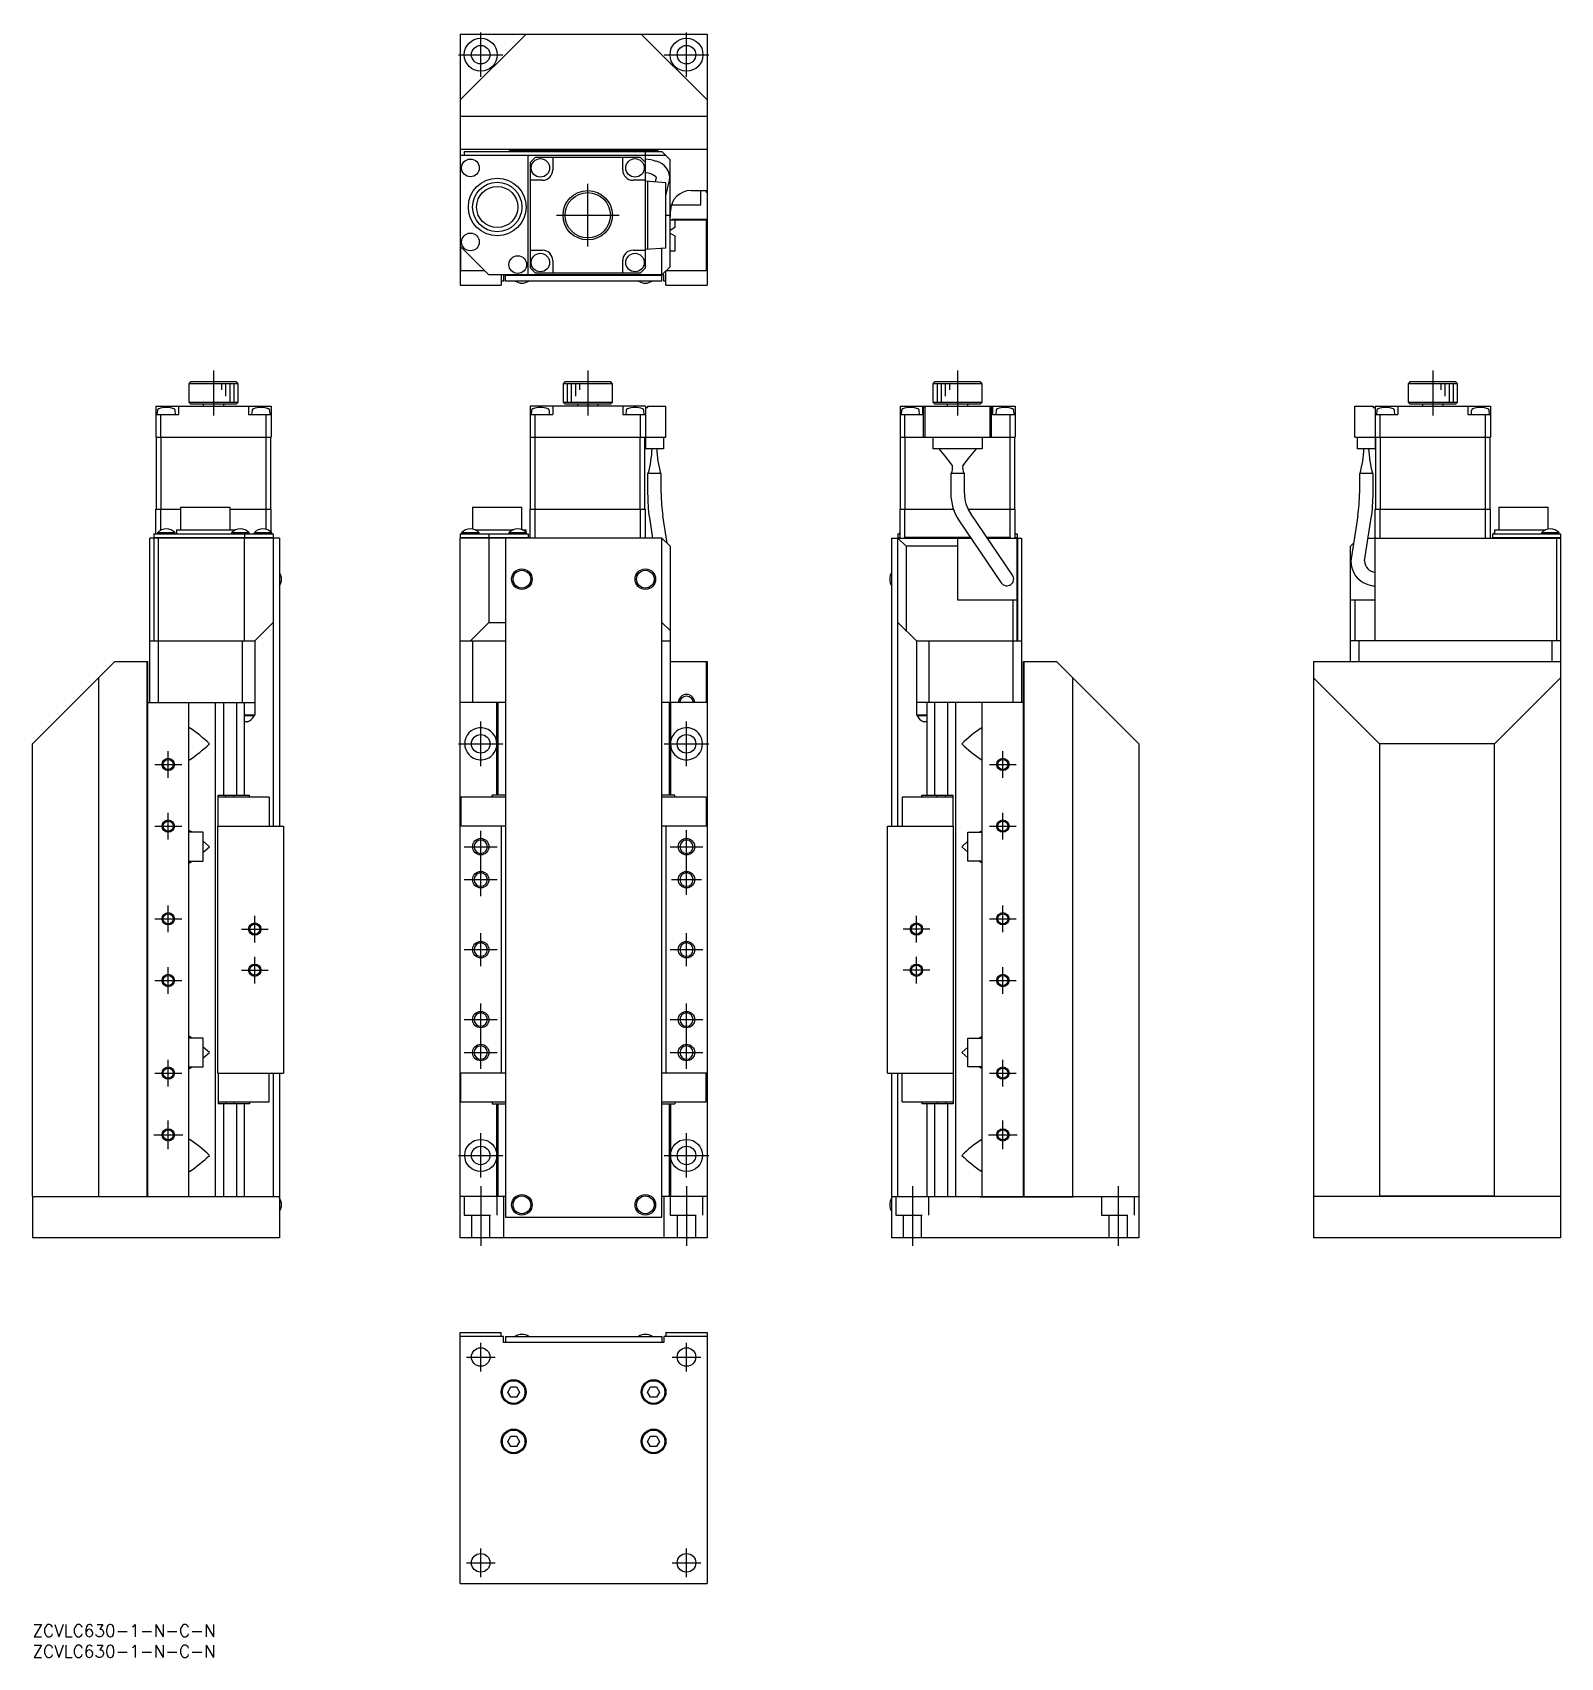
# Model space of a CAD drawing. Extents: x 0 to 371, y -8 to 387.
import ezdxf

# ---------------------------------------------------------------- set-up
doc = ezdxf.new("R2010")
doc.units = 0
doc.header["$LTSCALE"] = 0.5
doc.linetypes.add('CENTER', pattern=[50.8, 31.75, -6.35, 6.35, -6.35])
doc.linetypes.add('DASHED', pattern=[19.05, 12.7, -6.35])
for name, color, linetype in [('MSM_CENTER', 1, 'CENTER'), ('MSM_CONTINUOUS', 7, 'CONTINUOUS'), ('MSM_DASHED', 4, 'DASHED'), ('MSM_NARROW', 5, 'CONTINUOUS'), ('MSM_PART_NUMBER', 7, 'CONTINUOUS')]:
    doc.layers.add(name, color=color, linetype=linetype)
doc.styles.get("Standard").update_dxf_attribs({"font": 'txt.shx', "height": 3, "bigfont": 'bigfont.shx'})

# ---------------------------------------------------------------- blocks, each defined once
blk = doc.blocks.new('*U2')
at = {"layer": 'MSM_PART_NUMBER'}
blk.add_text('ZCVLC630-1-N-C-N', height=3, dxfattribs=at).set_placement((0, -3))
blk = doc.blocks.new('*U3')
at = {"layer": 'MSM_PART_NUMBER'}
blk.add_text('ZCVLC630-1-N-C-N', height=3, dxfattribs=at).set_placement((0, -8))

msp = doc.modelspace()

# ---------------------------------------------------------------- linework, layer by layer
at = {"layer": 'MSM_CENTER'}
for p, q in [((108.92, 376), (108.92, 386.8)), ((158.92, 376), (158.92, 386.8)), ((103.52, 381.4), (114.32, 381.4)), ((153.52, 381.4), (164.32, 381.4)), ((134.92, 334.8), (134.92, 350)), ((127.32, 342.4), (142.52, 342.4)), ((44, 304.71), (44, 293.76)), ((134.92, 304.71), (134.92, 293.76)), ((224.8, 304.71), (224.8, 293.76)), ((340.3, 304.71), (340.3, 293.76)), ((108.92, 208.58), (108.92, 219.38)), ((158.92, 208.58), (158.92, 219.38)), ((103.52, 213.98), (114.32, 213.98)), ((153.52, 213.98), (164.32, 213.98)), ((33, 205.73), (33, 212.23)), ((235.8, 205.73), (235.8, 212.23)), ((29.75, 208.98), (36.25, 208.98)), ((232.55, 208.98), (239.05, 208.98)), ((29.75, 193.98), (36.25, 193.98)), ((33, 190.73), (33, 197.23)), ((232.55, 193.98), (239.05, 193.98)), ((235.8, 190.73), (235.8, 197.23)), ((108.92, 176.98), (108.92, 192.98)), ((158.92, 177.33), (158.92, 192.98)), ((104.92, 188.98), (112.92, 188.98)), ((154.92, 188.98), (162.92, 188.98)), ((104.92, 180.98), (112.92, 180.98)), ((155.27, 180.98), (162.57, 180.98)), ((33, 168.23), (33, 174.73)), ((235.8, 168.23), (235.8, 174.73)), ((29.75, 171.48), (36.25, 171.48)), ((54, 165.73), (54, 172.23)), ((214.8, 165.73), (214.8, 172.23)), ((232.55, 171.48), (239.05, 171.48)), ((50.75, 168.98), (57.25, 168.98)), ((108.92, 159.98), (108.92, 167.98)), ((158.92, 159.98), (158.92, 167.98)), ((218.05, 168.98), (211.55, 168.98)), ((54, 155.73), (54, 162.23)), ((104.92, 163.98), (112.92, 163.98)), ((154.92, 163.98), (162.92, 163.98)), ((214.8, 155.73), (214.8, 162.23)), ((33, 153.23), (33, 159.73)), ((50.75, 158.98), (57.25, 158.98)), ((218.05, 158.98), (211.55, 158.98)), ((235.8, 153.23), (235.8, 159.73)), ((29.75, 156.48), (36.25, 156.48)), ((232.55, 156.48), (239.05, 156.48)), ((108.92, 134.98), (108.92, 150.98)), ((158.92, 134.98), (158.92, 150.98)), ((104.92, 146.98), (112.92, 146.98)), ((154.92, 146.98), (162.92, 146.98)), ((104.92, 138.98), (112.92, 138.98)), ((154.92, 138.98), (162.92, 138.98)), ((33, 130.73), (33, 137.23)), ((235.8, 130.73), (235.8, 137.23)), ((29.75, 133.98), (36.25, 133.98)), ((232.55, 133.98), (239.05, 133.98)), ((33, 115.48), (33, 122.48)), ((235.8, 115.48), (235.8, 122.48)), ((29.5, 118.98), (36.5, 118.98)), ((108.92, 108.58), (108.92, 119.38)), ((158.92, 108.58), (158.92, 119.38)), ((232.3, 118.98), (239.3, 118.98)), ((103.52, 113.98), (114.32, 113.98)), ((153.52, 113.98), (164.32, 113.98)), ((108.92, 106.48), (108.92, 91.98)), ((158.92, 106.48), (158.92, 91.98)), ((213.8, 106.48), (213.8, 91.98)), ((263.8, 106.48), (263.8, 91.98)), ((108.92, 61.52), (108.92, 68.47)), ((158.92, 61.52), (158.92, 68.47)), ((105.45, 65), (112.4, 65)), ((155.45, 65), (162.4, 65)), ((108.92, 11.52), (108.92, 18.47)), ((158.92, 11.52), (158.92, 18.47)), ((105.45, 15), (112.4, 15)), ((155.45, 15), (162.4, 15))]:
    msp.add_line(p, q, dxfattribs=at)
at = {"layer": 'MSM_CONTINUOUS'}
for p, q in [((103.92, 370.4), (119.92, 386.4)), ((103.92, 386.4), (103.92, 325.4)), ((103.92, 386.4), (163.92, 386.4)), ((147.92, 386.4), (163.92, 370.4)), ((163.92, 386.4), (163.92, 325.4)), ((103.92, 370.6), (104.02, 370.6)), ((104.02, 370.6), (104.02, 370.5)), ((163.92, 370.5), (163.82, 370.5)), ((163.92, 366.4), (103.92, 366.4)), ((103.92, 358.5), (104.02, 358.4)), ((163.92, 358.4), (103.92, 358.4)), ((153.92, 356.9), (103.92, 356.9)), ((104.92, 357.9), (152.92, 357.9)), ((104.92, 357.9), (104.92, 356.9)), ((104.92, 357), (148.92, 357)), ((115.92, 358.1), (115.92, 358.4)), ((151.92, 358.1), (115.92, 358.1)), ((120.42, 327.9), (120.42, 356.9)), ((122.12, 356.4), (120.92, 355.2)), ((147.72, 356.4), (122.12, 356.4)), ((126.42, 356.4), (126.42, 353.4)), ((143.42, 353.4), (143.42, 356.4)), ((148.92, 355.2), (147.72, 356.4)), ((148.92, 357), (148.82, 356.9)), ((148.92, 357), (148.92, 357.9)), ((148.92, 329.6), (148.92, 356.9)), ((151.92, 358.4), (151.92, 358.1)), ((154.92, 355.9), (152.92, 357.9)), ((154.92, 329.9), (154.92, 355.9)), ((163.82, 358.4), (163.92, 358.5)), ((120.92, 355.2), (120.92, 329.6)), ((151.58, 351.6), (151.32, 350.48)), ((151.45, 351.76), (151.53, 351.66)), ((151.53, 351.66), (151.57, 351.59)), ((123.92, 350.9), (120.92, 350.9)), ((148.92, 350.9), (145.92, 350.9)), ((153.92, 350.3), (148.92, 350.65)), ((149.42, 350.61), (149.42, 334.18)), ((153.92, 347.14), (154.79, 350.85)), ((153.92, 334.5), (153.92, 350.3)), ((160.02, 348.4), (163.92, 348.4)), ((162.42, 344.9), (162.42, 348.4)), ((163.82, 347.9), (163.82, 348.4)), ((163.92, 347.9), (163.82, 347.9)), ((155.42, 345.36), (155.42, 344.9)), ((155.42, 344.9), (162.42, 344.9)), ((153.92, 342.4), (154.92, 342.4)), ((155.02, 341.9), (154.92, 341.9)), ((154.92, 341.3), (163.72, 341.3)), ((155.02, 341.9), (155.02, 343.4)), ((163.92, 341.4), (155.32, 341.4)), ((155.32, 341.4), (155.32, 341.3)), ((156.12, 341.3), (156.12, 339.42)), ((163.72, 341.3), (163.72, 328.9)), ((156.12, 339.42), (154.93, 338.73)), ((154.93, 338.06), (156.12, 337.37)), ((156.12, 337.37), (156.12, 333.7)), ((103.92, 334.9), (110.92, 327.9)), ((104.12, 328.9), (104.12, 334.7)), ((120.92, 333.9), (123.92, 333.9)), ((145.92, 333.9), (148.92, 333.9)), ((148.92, 334.15), (153.92, 334.5)), ((152.92, 326.4), (152.92, 334.43)), ((156.12, 333.7), (154.92, 333.7)), ((109.92, 328.9), (104.12, 328.9)), ((153.42, 327.9), (110.92, 327.9)), ((113.92, 327.9), (113.92, 325.4)), ((114.42, 327.9), (114.42, 326.4)), ((114.92, 326.4), (114.92, 327.9)), ((152.92, 327.8), (114.92, 327.8)), ((120.92, 329.6), (122.12, 328.4)), ((122.12, 328.4), (147.72, 328.4)), ((126.42, 331.4), (126.42, 328.4)), ((143.42, 328.4), (143.42, 331.4)), ((147.72, 328.4), (148.92, 329.6)), ((154.92, 329.9), (152.92, 327.9)), ((153.42, 326.4), (153.42, 327.9)), ((153.92, 328.7), (153.72, 328.7)), ((163.72, 328.9), (153.92, 328.9)), ((153.92, 325.4), (153.92, 328.7)), ((103.92, 325.4), (113.92, 325.4)), ((114.42, 326.4), (113.92, 326.4)), ((152.92, 326.4), (114.92, 326.4)), ((153.92, 326.4), (153.42, 326.4)), ((153.92, 325.4), (163.92, 325.4)), ((38.5, 301.98), (38, 301.48)), ((38, 301.48), (38, 296.98)), ((50, 301.48), (38, 301.48)), ((38.5, 301.98), (49.5, 301.98)), ((50, 301.48), (49.5, 301.98)), ((50, 296.98), (50, 301.48)), ((129.42, 301.98), (128.92, 301.48)), ((140.92, 301.48), (128.92, 301.48)), ((128.92, 301.48), (128.92, 296.98)), ((129.42, 301.98), (140.42, 301.98)), ((140.92, 301.48), (140.42, 301.98)), ((140.92, 296.98), (140.92, 301.48)), ((219.3, 301.98), (218.8, 301.48)), ((230.8, 301.48), (218.8, 301.48)), ((218.8, 301.48), (218.8, 296.98)), ((219.3, 301.98), (230.3, 301.98)), ((230.8, 301.48), (230.3, 301.98)), ((230.8, 296.98), (230.8, 301.48)), ((334.8, 301.98), (334.3, 301.48)), ((346.3, 301.48), (334.3, 301.48)), ((334.3, 301.48), (334.3, 296.98)), ((334.8, 301.98), (345.8, 301.98)), ((346.3, 301.48), (345.8, 301.98)), ((346.3, 296.98), (346.3, 301.48)), ((38, 296.98), (38.5, 296.48)), ((38, 296.98), (50, 296.98)), ((49.5, 296.48), (38.5, 296.48)), ((41.5, 296.48), (41.5, 295.98)), ((46.5, 295.98), (46.5, 296.48)), ((49.5, 296.48), (50, 296.98)), ((128.92, 296.98), (140.92, 296.98)), ((128.92, 296.98), (129.42, 296.48)), ((140.42, 296.48), (129.42, 296.48)), ((132.42, 296.48), (132.42, 295.98)), ((137.42, 295.98), (137.42, 296.48)), ((140.42, 296.48), (140.92, 296.98)), ((218.8, 296.98), (219.3, 296.48)), ((218.8, 296.98), (230.8, 296.98)), ((230.3, 296.48), (219.3, 296.48)), ((222.3, 296.48), (222.3, 295.98)), ((227.3, 295.98), (227.3, 296.48)), ((230.3, 296.48), (230.8, 296.98)), ((334.3, 296.98), (346.3, 296.98)), ((334.3, 296.98), (334.8, 296.48)), ((345.8, 296.48), (334.8, 296.48)), ((337.8, 296.48), (337.8, 295.98)), ((342.8, 295.98), (342.8, 296.48)), ((345.8, 296.48), (346.3, 296.98)), ((30, 295.98), (58, 295.98)), ((30, 295.98), (30, 288.48)), ((30, 293.98), (35.5, 293.98)), ((30.34, 294.97), (30.25, 293.98)), ((31.2, 288.48), (31.2, 293.98)), ((34.75, 293.98), (34.66, 294.97)), ((35.5, 295.98), (35.5, 293.98)), ((52.5, 295.98), (52.5, 293.98)), ((52.5, 293.98), (58, 293.98)), ((53.34, 294.97), (53.25, 293.98)), ((56.8, 288.48), (56.8, 293.98)), ((57.75, 293.98), (57.66, 294.97)), ((58, 295.98), (58, 288.48)), ((120.92, 295.98), (120.92, 288.48)), ((148.92, 295.98), (120.92, 295.98)), ((120.92, 293.98), (126.42, 293.98)), ((121.26, 294.97), (121.17, 293.98)), ((122.12, 288.48), (122.12, 293.98)), ((125.67, 293.98), (125.59, 294.97)), ((126.42, 295.98), (126.42, 293.98)), ((143.42, 295.98), (143.42, 293.98)), ((143.42, 293.98), (148.92, 293.98)), ((144.26, 294.97), (144.17, 293.98)), ((147.72, 288.48), (147.72, 293.98)), ((148.67, 293.98), (148.59, 294.97)), ((148.92, 295.98), (148.92, 285.68)), ((148.92, 295.68), (149.42, 295.68)), ((149.42, 295.98), (153.92, 295.98)), ((149.42, 295.98), (149.42, 295.68)), ((153.92, 288.48), (153.92, 295.98)), ((210.8, 295.98), (238.8, 295.98)), ((210.8, 295.98), (210.8, 288.48)), ((210.8, 293.98), (216.3, 293.98)), ((211.13, 294.97), (211.05, 293.98)), ((212, 288.48), (212, 293.98)), ((215.55, 293.98), (215.46, 294.97)), ((216.3, 295.98), (216.3, 293.98)), ((216.55, 288.48), (216.55, 295.68)), ((216.55, 295.68), (216.58, 295.68)), ((216.58, 295.98), (216.58, 295.68)), ((216.9, 288.48), (216.9, 295.98)), ((232.7, 288.48), (232.7, 295.98)), ((233.01, 295.98), (233.01, 295.68)), ((233.01, 295.68), (233.05, 295.68)), ((233.05, 288.48), (233.05, 295.68)), ((233.3, 295.98), (233.3, 293.98)), ((233.3, 293.98), (238.8, 293.98)), ((234.13, 294.97), (234.05, 293.98)), ((237.6, 288.48), (237.6, 293.98)), ((238.55, 293.98), (238.46, 294.97)), ((238.8, 295.98), (238.8, 288.48)), ((321.3, 288.48), (321.3, 295.98)), ((321.3, 295.98), (325.8, 295.98)), ((325.8, 295.98), (325.8, 295.68)), ((325.8, 295.68), (326.3, 295.68)), ((326.3, 295.98), (326.3, 285.68)), ((326.3, 295.98), (354.3, 295.98)), ((326.3, 293.98), (331.8, 293.98)), ((326.63, 294.97), (326.55, 293.98)), ((327.5, 288.48), (327.5, 293.98)), ((331.05, 293.98), (330.96, 294.97)), ((331.8, 295.98), (331.8, 293.98)), ((348.8, 295.98), (348.8, 293.98)), ((348.8, 293.98), (354.3, 293.98)), ((349.63, 294.97), (349.55, 293.98)), ((353.1, 288.48), (353.1, 293.98)), ((354.05, 293.98), (353.96, 294.97)), ((354.3, 295.98), (354.3, 288.48)), ((30, 288.48), (58, 288.48)), ((30.1, 270.98), (30.1, 288.48)), ((31.24, 270.98), (31.24, 288.48)), ((56.76, 270.98), (56.76, 288.48)), ((57.9, 270.98), (57.9, 288.48)), ((120.92, 288.48), (153.92, 288.48)), ((121.02, 270.98), (121.02, 288.48)), ((122.17, 270.98), (122.17, 288.48)), ((147.68, 270.98), (147.68, 288.48)), ((148.82, 270.98), (148.82, 288.48)), ((153.32, 288.48), (153.32, 285.68)), ((210.8, 288.48), (238.8, 288.48)), ((210.9, 270.98), (210.9, 288.48)), ((212.04, 270.98), (212.04, 288.48)), ((218.8, 288.48), (218.8, 285.68)), ((230.8, 288.48), (230.8, 285.68)), ((237.56, 270.98), (237.56, 288.48)), ((238.7, 270.98), (238.7, 288.48)), ((321.3, 288.48), (354.3, 288.48)), ((321.9, 288.48), (321.9, 285.68)), ((326.4, 270.98), (326.4, 288.48)), ((327.54, 270.98), (327.54, 288.48)), ((353.06, 270.98), (353.06, 288.48)), ((354.2, 270.98), (354.2, 288.48)), ((153.32, 285.68), (148.92, 285.68)), ((230.8, 285.68), (218.8, 285.68)), ((326.3, 285.68), (321.9, 285.68)), ((226.06, 281.54), (226.1, 281.63)), ((152.77, 279.68), (149.47, 279.68)), ((149.47, 279.68), (149.47, 274.82)), ((152.77, 274.82), (152.77, 279.68)), ((223.15, 279.68), (223.15, 274.82)), ((226.45, 279.68), (223.15, 279.68)), ((226.45, 274.82), (226.45, 279.68)), ((325.75, 279.68), (322.45, 279.68)), ((322.45, 279.68), (322.45, 274.82)), ((325.75, 274.82), (325.75, 279.68)), ((30, 264.98), (30, 270.98)), ((30, 270.98), (36, 270.98)), ((31.2, 265.89), (31.2, 270.98)), ((36, 271.48), (36, 265.98)), ((36, 271.48), (48, 271.48)), ((48, 265.98), (48, 271.48)), ((48, 270.98), (58, 270.98)), ((56.8, 266.07), (56.8, 270.98)), ((58, 265.42), (58, 270.98)), ((106.92, 271.48), (118.92, 271.48)), ((106.92, 271.48), (106.92, 266.14)), ((118.92, 266.01), (118.92, 271.48)), ((120.92, 263.98), (120.92, 270.98)), ((120.92, 270.98), (148.92, 270.98)), ((122.12, 263.98), (122.12, 270.98)), ((147.72, 263.98), (147.72, 270.98)), ((148.92, 264.08), (148.92, 270.98)), ((149.9, 268.85), (150.67, 263.98)), ((154.22, 262.69), (153.16, 269.36)), ((210.8, 263.98), (210.8, 270.98)), ((210.8, 270.98), (223.79, 270.98)), ((212, 264.08), (212, 270.98)), ((227.36, 270.98), (238.8, 270.98)), ((238.14, 254.95), (227.91, 270.03)), ((237.6, 264.08), (237.6, 270.98)), ((238.8, 263.98), (238.8, 270.98)), ((322.06, 269.36), (320.41, 258.92)), ((323.67, 258.4), (325.32, 268.85)), ((326.3, 264.08), (326.3, 270.98)), ((326.3, 270.98), (354.3, 270.98)), ((327.5, 263.98), (327.5, 270.98)), ((353.1, 263.98), (353.1, 270.98)), ((354.3, 263.98), (354.3, 270.98)), ((356.3, 271.48), (368.3, 271.48)), ((356.3, 271.48), (356.3, 265.98)), ((368.3, 266.14), (368.3, 271.48)), ((29.5, 264.98), (29.5, 264.08)), ((29.5, 264.98), (58.5, 264.98)), ((34.65, 265.27), (30.35, 265.27)), ((30.35, 265.27), (30.35, 264.98)), ((34.65, 264.98), (34.65, 265.27)), ((35, 265.98), (35, 264.98)), ((35, 265.98), (49, 265.98)), ((52.65, 265.27), (48.35, 265.27)), ((48.35, 265.27), (48.35, 264.98)), ((49, 265.78), (49, 265.98)), ((51.5, 264.98), (51.5, 264.08)), ((52.65, 264.98), (52.65, 265.27)), ((58.15, 265.27), (53.85, 265.27)), ((53.85, 265.27), (53.85, 264.98)), ((58.15, 264.98), (58.15, 265.27)), ((58.5, 264.98), (58.5, 264.08)), ((103.92, 264.98), (103.92, 264.08)), ((103.92, 264.98), (120.42, 264.98)), ((104.27, 265.27), (104.27, 264.98)), ((108.57, 265.27), (104.27, 265.27)), ((107.5, 265.98), (116.85, 265.98)), ((108.57, 264.98), (108.57, 265.27)), ((110.92, 264.98), (110.92, 264.08)), ((115.77, 265.27), (115.77, 264.98)), ((120.07, 265.27), (115.77, 265.27)), ((119, 265.98), (119.92, 265.98)), ((119.92, 265.42), (119.92, 265.98)), ((120.07, 264.98), (120.07, 265.27)), ((120.42, 264.98), (120.42, 264.08)), ((210.3, 264.98), (210.3, 264.08)), ((210.3, 264.98), (210.8, 264.98)), ((210.8, 265.27), (210.65, 265.27)), ((210.65, 265.27), (210.65, 264.98)), ((225.18, 268.18), (235.4, 253.1)), ((238.8, 264.98), (239.3, 264.98)), ((239.3, 264.98), (239.3, 264.08)), ((354.8, 264.98), (371.3, 264.98)), ((354.8, 264.98), (354.8, 264.08)), ((355.3, 265.27), (355.15, 265.27)), ((355.15, 265.27), (355.15, 264.98)), ((355.3, 265.98), (367.72, 265.98)), ((355.3, 265.98), (355.3, 264.98)), ((370.95, 265.27), (366.65, 265.27)), ((366.65, 265.27), (366.65, 264.98)), ((370.95, 264.98), (370.95, 265.27)), ((371.3, 264.98), (371.3, 264.08)), ((29.4, 263.98), (28.5, 263.98)), ((28.5, 223.98), (28.5, 263.98)), ((29.4, 263.98), (29.5, 263.88)), ((29.5, 264.08), (29.6, 263.98)), ((29.5, 264.08), (58.5, 264.08)), ((58.5, 263.98), (29.5, 263.98)), ((29.5, 263.98), (29.5, 238.98)), ((30.5, 263.98), (30.5, 223.98)), ((51.46, 263.98), (51.5, 264.08)), ((51.5, 238.98), (51.5, 263.98)), ((58.4, 263.98), (58.5, 264.08)), ((58.6, 263.98), (58.5, 263.88)), ((58.5, 263.98), (58.5, 193.98)), ((60, 263.98), (58.6, 263.98)), ((60, 263.98), (60, 193.98)), ((104.02, 263.98), (103.92, 264.08)), ((103.92, 264.08), (120.42, 264.08)), ((103.92, 93.98), (103.92, 263.98)), ((152.92, 263.98), (103.92, 263.98)), ((110.97, 263.98), (110.92, 264.08)), ((110.92, 263.98), (110.92, 243.48)), ((114.92, 263.98), (114.92, 98.98)), ((120.32, 263.98), (120.42, 264.08)), ((148.82, 263.98), (148.92, 264.08)), ((154.92, 261.98), (152.92, 263.98)), ((152.92, 98.98), (152.92, 263.98)), ((154.92, 261.98), (154.92, 239.08)), ((208.8, 193.98), (208.8, 263.98)), ((208.8, 263.98), (210.2, 263.98)), ((210.3, 263.88), (210.2, 263.98)), ((210.3, 264.08), (210.8, 264.08)), ((210.4, 263.98), (210.3, 264.08)), ((212.3, 261.98), (210.3, 263.98)), ((210.3, 193.98), (210.3, 263.98)), ((210.3, 263.98), (228.02, 263.98)), ((211.9, 263.98), (212, 264.08)), ((227.96, 264.08), (212, 264.08)), ((224.8, 261.98), (212.3, 261.98)), ((212.3, 261.98), (212.3, 241.48)), ((224.8, 263.98), (224.8, 248.98)), ((237.6, 264.08), (231.94, 264.08)), ((232.01, 263.98), (239.3, 263.98)), ((237.6, 264.08), (237.7, 263.98)), ((238.8, 264.08), (239.3, 264.08)), ((239.3, 264.08), (239.2, 263.98)), ((239.4, 263.98), (239.3, 263.88)), ((239.3, 238.98), (239.3, 263.98)), ((239.4, 238.98), (239.4, 263.98)), ((239.4, 263.98), (240.3, 263.98)), ((240.3, 263.98), (240.3, 223.98)), ((321.01, 262.69), (320.3, 261.98)), ((320.3, 233.98), (320.3, 261.98)), ((324.55, 263.98), (371.3, 263.98)), ((326.3, 264.08), (326.4, 263.98)), ((326.3, 238.98), (326.3, 263.98)), ((354.8, 264.08), (371.3, 264.08)), ((354.8, 264.08), (354.9, 263.98)), ((370.3, 263.98), (370.3, 238.98)), ((371.3, 264.08), (371.2, 263.98)), ((371.3, 263.98), (371.3, 93.98)), ((224.8, 248.98), (239.3, 248.98)), ((238.3, 223.98), (238.3, 248.98)), ((320.3, 248.98), (326.3, 248.98)), ((321.3, 248.98), (321.3, 238.98)), ((54, 238.98), (58.5, 243.48)), ((106.42, 238.98), (110.92, 243.48)), ((110.92, 243.48), (114.92, 243.48)), ((152.92, 243.48), (154.92, 241.48)), ((210.3, 243.48), (214.8, 238.98)), ((28.5, 238.98), (54, 238.98)), ((51, 223.98), (51, 238.98)), ((54, 238.98), (54, 220.98)), ((103.92, 238.98), (114.92, 238.98)), ((106.92, 238.98), (106.92, 223.98)), ((152.92, 238.98), (154.92, 238.98)), ((154.82, 238.98), (154.92, 239.08)), ((154.92, 238.98), (154.92, 223.98)), ((214.8, 238.98), (214.8, 220.98)), ((214.8, 238.98), (240.3, 238.98)), ((217.8, 238.98), (217.8, 223.98)), ((371.3, 238.98), (320.3, 238.98)), ((322.3, 238.98), (322.3, 233.98)), ((369.3, 233.98), (369.3, 238.98)), ((20, 233.98), (0, 213.98)), ((20, 233.98), (28, 233.98)), ((27.9, 103.98), (27.9, 233.98)), ((28, 103.98), (28, 233.98)), ((154.92, 233.98), (163.92, 233.98)), ((163.82, 223.98), (163.82, 233.98)), ((163.92, 233.98), (163.92, 93.98)), ((240.8, 233.98), (248.8, 233.98)), ((240.8, 103.98), (240.8, 233.98)), ((240.9, 233.98), (240.9, 103.98)), ((268.8, 213.98), (248.8, 233.98)), ((311.3, 233.98), (371.3, 233.98)), ((311.3, 233.98), (311.3, 93.98)), ((16, 229.98), (16, 103.98)), ((252.8, 103.98), (252.8, 229.98)), ((327.3, 213.98), (311.3, 229.98)), ((371.3, 229.98), (355.3, 213.98)), ((28, 223.98), (54, 223.98)), ((38, 103.98), (38, 223.98)), ((44.5, 103.98), (44.5, 223.98)), ((46.46, 201.48), (46.46, 223.98)), ((49.54, 223.98), (49.54, 201.48)), ((51.5, 201.48), (51.5, 223.98)), ((114.92, 223.98), (103.92, 223.98)), ((112.82, 201.48), (112.82, 223.98)), ((113.12, 201.48), (113.12, 223.98)), ((163.92, 223.98), (152.92, 223.98)), ((154.72, 223.98), (154.72, 201.48)), ((155.02, 223.98), (155.02, 201.48)), ((240.8, 223.98), (214.8, 223.98)), ((217.3, 223.98), (217.3, 201.48)), ((219.26, 201.48), (219.26, 223.98)), ((222.33, 223.98), (222.33, 201.48)), ((224.3, 223.98), (224.3, 103.98)), ((230.8, 103.98), (230.8, 223.98)), ((38, 217.72), (38.12, 217.88)), ((54, 220.98), (51.5, 220.98)), ((53.85, 220.78), (51.5, 220.78)), ((52.22, 219.33), (51.5, 219.33)), ((53.85, 220.78), (53.85, 220.98)), ((217.3, 220.98), (214.8, 220.98)), ((214.95, 220.98), (214.95, 220.78)), ((217.3, 220.78), (214.95, 220.78)), ((217.3, 219.33), (216.58, 219.33)), ((230.8, 217.72), (230.68, 217.88)), ((0, 104.08), (0, 213.98)), ((268.8, 213.98), (268.8, 104.08)), ((355.3, 213.98), (327.3, 213.98)), ((327.3, 213.98), (327.3, 104.08)), ((355.3, 104.08), (355.3, 213.98)), ((38, 210.24), (38.12, 210.08)), ((230.8, 210.24), (230.68, 210.08)), ((45.1, 201.48), (52.7, 201.48)), ((45.1, 193.98), (45.1, 201.48)), ((46.98, 200.98), (46.98, 201.48)), ((49.02, 200.98), (49.02, 201.48)), ((52.7, 200.98), (52.7, 201.48)), ((111.72, 200.98), (111.72, 201.48)), ((114.92, 201.48), (111.72, 201.48)), ((156.12, 201.48), (152.92, 201.48)), ((156.12, 200.98), (156.12, 201.48)), ((216.1, 200.98), (216.1, 201.48)), ((216.1, 201.48), (223.7, 201.48)), ((219.77, 200.98), (219.77, 201.48)), ((221.82, 200.98), (221.82, 201.48)), ((223.7, 193.98), (223.7, 201.48)), ((57.5, 200.98), (45.1, 200.98)), ((57.5, 200.98), (57.5, 193.98)), ((104.12, 200.98), (104.12, 193.98)), ((114.92, 200.98), (104.12, 200.98)), ((163.72, 200.98), (152.92, 200.98)), ((163.72, 200.98), (163.72, 193.98)), ((211.3, 200.98), (211.3, 193.98)), ((223.7, 200.98), (211.3, 200.98)), ((45, 133.98), (45, 193.98)), ((45, 193.98), (61, 193.98)), ((61, 193.98), (61, 133.98)), ((114.92, 193.98), (103.92, 193.98)), ((113.92, 193.98), (113.92, 133.98)), ((163.92, 193.98), (152.92, 193.98)), ((153.92, 193.98), (153.92, 133.98)), ((207.8, 133.98), (207.8, 193.98)), ((207.8, 193.98), (223.8, 193.98)), ((223.8, 133.98), (223.8, 193.98)), ((38.12, 192.88), (38, 192.72)), ((41.5, 192.48), (38, 192.48)), ((38.87, 192.48), (38.12, 192.88)), ((41.5, 185.48), (41.5, 192.48)), ((43, 188.98), (41.5, 190.3)), ((225.8, 188.98), (227.3, 190.3)), ((227.3, 185.48), (227.3, 192.48)), ((227.3, 192.48), (230.8, 192.48)), ((229.93, 192.48), (230.68, 192.88)), ((230.68, 192.88), (230.8, 192.72)), ((41.5, 187.66), (43, 188.98)), ((227.3, 187.66), (225.8, 188.98)), ((38, 185.48), (41.5, 185.48)), ((38, 185.24), (38.12, 185.08)), ((38.12, 185.08), (38.87, 185.48)), ((230.8, 185.48), (227.3, 185.48)), ((230.68, 185.08), (229.93, 185.48)), ((230.8, 185.24), (230.68, 185.08)), ((38.12, 142.88), (38, 142.72)), ((41.5, 142.48), (38, 142.48)), ((38.87, 142.48), (38.12, 142.88)), ((41.5, 135.48), (41.5, 142.48)), ((227.3, 135.48), (227.3, 142.48)), ((227.3, 142.48), (230.8, 142.48)), ((229.93, 142.48), (230.68, 142.88)), ((230.68, 142.88), (230.8, 142.72)), ((43, 138.98), (41.5, 140.3)), ((41.5, 137.66), (43, 138.98)), ((225.8, 138.98), (227.3, 140.3)), ((227.3, 137.66), (225.8, 138.98)), ((38, 135.48), (41.5, 135.48)), ((38, 135.24), (38.12, 135.08)), ((38.12, 135.08), (38.87, 135.48)), ((230.8, 135.48), (227.3, 135.48)), ((230.68, 135.08), (229.93, 135.48)), ((230.8, 135.24), (230.68, 135.08)), ((45, 133.98), (61, 133.98)), ((45.1, 133.98), (45.1, 126.48)), ((57.5, 126.98), (57.5, 133.98)), ((58.5, 133.98), (58.5, 103.98)), ((60, 133.98), (60, 93.98)), ((114.92, 133.98), (103.92, 133.98)), ((104.12, 126.98), (104.12, 133.98)), ((163.92, 133.98), (152.92, 133.98)), ((163.72, 126.98), (163.72, 133.98)), ((207.8, 133.98), (223.8, 133.98)), ((208.8, 93.98), (208.8, 133.98)), ((210.3, 103.98), (210.3, 133.98)), ((211.3, 126.98), (211.3, 133.98)), ((223.7, 133.98), (223.7, 126.48)), ((45.1, 126.98), (57.5, 126.98)), ((52.7, 126.48), (45.1, 126.48)), ((46.46, 103.98), (46.46, 126.48)), ((46.98, 126.98), (46.98, 126.48)), ((49.02, 126.98), (49.02, 126.48)), ((49.54, 126.48), (49.54, 103.98)), ((51.5, 103.98), (51.5, 126.48)), ((52.7, 126.98), (52.7, 126.48)), ((104.12, 126.98), (114.92, 126.98)), ((111.72, 126.98), (111.72, 126.48)), ((111.72, 126.48), (114.92, 126.48)), ((112.82, 103.98), (112.82, 126.48)), ((113.12, 103.98), (113.12, 126.48)), ((152.92, 126.98), (163.72, 126.98)), ((152.92, 126.48), (156.12, 126.48)), ((154.72, 126.48), (154.72, 103.98)), ((155.02, 126.48), (155.02, 103.98)), ((156.12, 126.98), (156.12, 126.48)), ((211.3, 126.98), (223.7, 126.98)), ((216.1, 126.98), (216.1, 126.48)), ((223.7, 126.48), (216.1, 126.48)), ((217.3, 126.48), (217.3, 103.98)), ((219.26, 103.98), (219.26, 126.48)), ((219.77, 126.98), (219.77, 126.48)), ((221.82, 126.98), (221.82, 126.48)), ((222.33, 126.48), (222.33, 103.98)), ((38, 117.72), (38.12, 117.88)), ((230.8, 117.72), (230.68, 117.88)), ((38, 110.24), (38.12, 110.08)), ((230.8, 110.24), (230.68, 110.08)), ((0, 104.08), (0.1, 103.98)), ((0, 103.98), (0, 93.98)), ((0, 103.98), (60, 103.98)), ((15.8, 103.88), (15.8, 103.98)), ((38.5, 103.88), (15.8, 103.88)), ((38.5, 103.88), (38.5, 103.98)), ((114.92, 103.98), (103.92, 103.98)), ((114.42, 103.98), (114.42, 93.98)), ((163.92, 103.98), (152.92, 103.98)), ((153.42, 103.98), (153.42, 93.98)), ((208.8, 103.98), (268.8, 103.98)), ((230.3, 103.88), (230.3, 103.98)), ((230.3, 103.88), (252.9, 103.88)), ((252.9, 103.88), (252.9, 103.98)), ((268.7, 103.98), (268.8, 104.08)), ((268.8, 103.98), (268.8, 93.98)), ((371.3, 103.98), (311.3, 103.98)), ((327.2, 103.98), (327.3, 104.08)), ((355.3, 104.08), (327.3, 104.08)), ((355.3, 104.08), (355.4, 103.98)), ((114.92, 98.98), (152.92, 98.98)), ((60, 93.98), (0, 93.98)), ((163.92, 93.98), (103.92, 93.98)), ((268.8, 93.98), (208.8, 93.98)), ((371.3, 93.98), (311.3, 93.98)), ((103.92, 71), (113.92, 71)), ((103.92, 10), (103.92, 71)), ((114.42, 70), (103.92, 70)), ((113.92, 70), (113.92, 71)), ((114.42, 68.5), (114.42, 70)), ((153.42, 68.5), (114.42, 68.5)), ((114.92, 70), (152.92, 70)), ((114.92, 70), (114.92, 68.5)), ((114.92, 68.6), (152.92, 68.6)), ((152.92, 70), (152.92, 68.5)), ((153.42, 70), (153.42, 68.5)), ((163.92, 70), (153.42, 70)), ((153.92, 71), (163.92, 71)), ((153.92, 71), (153.92, 70)), ((163.92, 71), (163.92, 10)), ((115.48, 56.5), (116.2, 57.75)), ((116.2, 55.25), (115.48, 56.5)), ((116.2, 57.75), (117.65, 57.75)), ((117.65, 57.75), (118.37, 56.5)), ((118.37, 56.5), (117.65, 55.25)), ((149.48, 56.5), (150.2, 57.75)), ((150.2, 55.25), (149.48, 56.5)), ((150.2, 57.75), (151.65, 57.75)), ((151.65, 57.75), (152.37, 56.5)), ((152.37, 56.5), (151.65, 55.25)), ((117.65, 55.25), (116.2, 55.25)), ((151.65, 55.25), (150.2, 55.25)), ((115.48, 44.5), (116.2, 45.75)), ((116.2, 43.25), (115.48, 44.5)), ((116.2, 45.75), (117.65, 45.75)), ((117.65, 45.75), (118.37, 44.5)), ((118.37, 44.5), (117.65, 43.25)), ((149.48, 44.5), (150.2, 45.75)), ((150.2, 43.25), (149.48, 44.5)), ((150.2, 45.75), (151.65, 45.75)), ((151.65, 45.75), (152.37, 44.5)), ((152.37, 44.5), (151.65, 43.25)), ((117.65, 43.25), (116.2, 43.25)), ((151.65, 43.25), (150.2, 43.25)), ((103.92, 10), (163.92, 10))]:
    msp.add_line(p, q, dxfattribs=at)
for centre, radius in [((108.92, 381.4), 4), ((108.92, 381.4), 2.25), ((158.92, 381.4), 4), ((158.92, 381.4), 2.25), ((106.42, 353.9), 2.15), ((123.42, 353.9), 2.25), ((146.42, 353.9), 2.25), ((112.92, 344.4), 7), ((112.92, 344.4), 6), ((112.92, 344.4), 5), ((134.92, 342.4), 6), ((134.92, 342.4), 5.5), ((106.42, 335.9), 2.15), ((117.92, 330.4), 2.15), ((123.42, 330.9), 2.25), ((146.42, 330.9), 2.25), ((118.92, 253.98), 2.5), ((118.92, 253.98), 2.15), ((148.92, 253.98), 2.5), ((148.92, 253.98), 2.15), ((108.92, 213.98), 2.25), ((158.92, 213.98), 2.25), ((33, 208.98), 1.23), ((235.8, 208.98), 1.23), ((33, 193.98), 1.23), ((235.8, 193.98), 1.23), ((33, 171.48), 1.23), ((54, 168.98), 1.23), ((214.8, 168.98), 1.23), ((235.8, 171.48), 1.23), ((54, 158.98), 1.23), ((214.8, 158.98), 1.23), ((33, 156.48), 1.23), ((235.8, 156.48), 1.23), ((33, 133.98), 1.23), ((235.8, 133.98), 1.23), ((33, 118.98), 1.23), ((235.8, 118.98), 1.23), ((108.92, 113.98), 3.9), ((108.92, 113.98), 2.25), ((158.92, 113.98), 3.9), ((158.92, 113.98), 2.25), ((118.92, 101.98), 2.5), ((118.92, 101.98), 2.15), ((148.92, 101.98), 2.5), ((148.92, 101.98), 2.15), ((108.92, 65), 2.25), ((158.92, 65), 2.25), ((116.92, 56.5), 3), ((116.92, 56.5), 2.75), ((150.92, 56.5), 3), ((150.92, 56.5), 2.75), ((116.92, 44.5), 3), ((150.92, 44.5), 3), ((116.92, 44.5), 2.75), ((150.92, 44.5), 2.75), ((108.92, 15), 2.25), ((158.92, 15), 2.25)]:
    msp.add_circle(centre, radius, dxfattribs=at)
at = {"layer": 'MSM_CONTINUOUS', "extrusion": (0, 0, -1)}
for centre in [(-108.92, 188.98), (-158.92, 188.98), (-108.92, 180.98), (-158.92, 180.98), (-108.92, 163.98), (-158.92, 163.98), (-108.92, 146.98), (-158.92, 146.98), (-108.92, 138.98), (-158.92, 138.98)]:
    msp.add_circle(centre, 1.62, dxfattribs=at)
at = {"layer": 'MSM_CONTINUOUS'}
for centre, radius, start, end in [((148.35, 346.59), 9.45, 70.4373, 86.4987), ((150.7, 351.44), 4.14, 352.4446, 78.6833), ((123.92, 353.4), 2.5, 270, 0), ((145.92, 353.4), 2.5, 180, 270), ((148.73, 348.35), 4.37, 51.3799, 87.4339), ((160.02, 343.4), 5, 90, 180), ((123.92, 331.4), 2.5, 0, 90), ((145.92, 331.4), 2.5, 90, 180), ((118.92, 328.9), 3, 236.4427, 303.5573), ((148.92, 328.9), 3, 236.4427, 303.5573), ((30.83, 294.92), 0.5, 107.6292, 175), ((32.5, 289.68), 6, 72.3708, 107.6292), ((34.17, 294.92), 0.5, 5, 72.3708), ((53.83, 294.92), 0.5, 107.6292, 175), ((55.5, 289.68), 6, 72.3708, 107.6292), ((57.17, 294.92), 0.5, 5, 72.3708), ((121.76, 294.92), 0.5, 107.6292, 175), ((123.42, 289.68), 6, 72.3708, 107.6292), ((125.09, 294.92), 0.5, 5, 72.3708), ((144.76, 294.92), 0.5, 107.6292, 175), ((146.42, 289.68), 6, 72.3708, 107.6292), ((148.09, 294.92), 0.5, 5, 72.3708), ((211.63, 294.92), 0.5, 107.6292, 175), ((213.3, 289.68), 6, 72.3708, 107.6292), ((214.96, 294.92), 0.5, 5, 72.3708), ((234.63, 294.92), 0.5, 107.6292, 175), ((236.3, 289.68), 6, 72.3708, 107.6292), ((237.96, 294.92), 0.5, 5, 72.3708), ((327.13, 294.92), 0.5, 107.6292, 175), ((328.8, 289.68), 6, 72.3708, 107.6292), ((330.46, 294.92), 0.5, 5, 72.3708), ((350.13, 294.92), 0.5, 107.6292, 175), ((351.8, 289.68), 6, 72.3708, 107.6292), ((353.46, 294.92), 0.5, 5, 72.3708), ((123.68, 286.83), 26.91, 344.5954, 357.5566), ((180.26, 287.1), 28.62, 182.8322, 195.0159), ((183.77, 253.65), 48.58, 35.093, 41.2478), ((274.97, 246.33), 60.29, 139.2516, 144.1616), ((294.96, 287.1), 28.62, 344.9841, 357.1678), ((353.51, 287.14), 28.89, 182.8902, 194.9579), ((220.62, 280.95), 2.97, 334.6953, 12.2258), ((229.22, 280.99), 3.21, 170.2787, 204.1179), ((188.68, 274.63), 39.2, 179.7178, 188.4755), ((188.44, 274.61), 35.66, 179.6613, 188.4567), ((234.99, 274.81), 11.84, 179.9509, 214.0564), ((234.98, 274.81), 8.54, 179.9287, 214.0288), ((286.31, 274.64), 36.14, 351.6013, 0.2806), ((286.39, 274.64), 39.35, 351.5412, 0.2655), ((32.5, 263.18), 3, 44.22, 135.78), ((50.5, 263.18), 3, 44.22, 135.78), ((56, 263.18), 3, 44.22, 135.78), ((106.42, 263.18), 3, 44.22, 135.78), ((117.92, 263.18), 3, 44.22, 135.78), ((212.8, 263.18), 3, 131.8103, 135.78), ((357.3, 263.18), 3, 131.8103, 135.78), ((357.3, 263.18), 3, 109.4712, 111.0395), ((368.8, 263.18), 3, 44.22, 135.78), ((326.37, 258.35), 5.99, 174.6051, 269.3043), ((326.4, 258.42), 2.73, 180.4074, 267.8441), ((57.5, 253.98), 3, 326.4427, 33.5573), ((211.3, 253.98), 3, 146.4427, 213.5573), ((236.78, 254.02), 1.65, 213.8303, 306.0121), ((236.77, 254.01), 1.66, 306.3514, 34.4401), ((21.2, 191.72), 31.15, 45.6019, 57.107), ((51, 222.34), 3.25, 292.061, 331.2734), ((108.92, 213.98), 3.9, 0, 253.6173), ((158.92, 213.98), 3.9, 73.6174, 179.9999), ((158.92, 213.98), 3.9, 180, 73.6173), ((217.8, 222.34), 3.25, 208.7266, 247.939), ((247.59, 191.72), 31.15, 122.893, 134.3981), ((21.2, 236.24), 31.15, 302.893, 314.3981), ((108.92, 213.98), 3.9, 253.6173, 360), ((247.59, 236.24), 31.15, 225.6019, 237.107), ((21.2, 91.72), 31.15, 45.6019, 57.107), ((247.59, 91.72), 31.15, 122.893, 134.3981), ((21.2, 136.24), 31.15, 302.893, 314.3981), ((247.59, 136.24), 31.15, 225.6019, 237.107), ((57.5, 101.98), 3, 326.4427, 33.5573), ((211.3, 101.98), 3, 146.4427, 213.5573), ((118.92, 67.5), 3, 56.4427, 123.5573), ((148.92, 67.5), 3, 56.4427, 123.5573)]:
    msp.add_arc(centre, radius, start, end, dxfattribs=at)
at = {"layer": 'MSM_CONTINUOUS', "extrusion": (0, 0, -1)}
msp.add_arc((-158.92, 223.98), 1.62, 0, 180, dxfattribs=at)
at = {"layer": 'MSM_DASHED'}
for p, q in [((104.92, 103.98), (104.92, 99.48)), ((112.92, 99.48), (112.92, 103.98)), ((154.92, 103.98), (154.92, 99.48)), ((162.92, 99.48), (162.92, 103.98)), ((209.8, 103.98), (209.8, 99.48)), ((217.8, 99.48), (217.8, 103.98)), ((259.8, 103.98), (259.8, 99.48)), ((267.8, 99.48), (267.8, 103.98)), ((104.92, 99.48), (112.92, 99.48)), ((106.67, 99.48), (106.67, 93.98)), ((111.17, 93.98), (111.17, 99.48)), ((154.92, 99.48), (162.92, 99.48)), ((156.67, 99.48), (156.67, 93.98)), ((161.17, 93.98), (161.17, 99.48)), ((209.8, 99.48), (217.8, 99.48)), ((211.55, 99.48), (211.55, 93.98)), ((216.05, 93.98), (216.05, 99.48)), ((259.8, 99.48), (267.8, 99.48)), ((261.55, 99.48), (261.55, 93.98)), ((266.05, 93.98), (266.05, 99.48))]:
    msp.add_line(p, q, dxfattribs=at)
at = {"layer": 'MSM_NARROW'}
for p, q in [((46, 299.98), (46, 301.48)), ((47, 298.48), (47, 301.48)), ((48, 296.98), (48, 301.48)), ((49, 296.98), (49, 301.48)), ((129.92, 301.48), (129.92, 296.98)), ((130.92, 301.48), (130.92, 296.98)), ((131.92, 301.48), (131.92, 298.48)), ((132.92, 301.48), (132.92, 299.98)), ((219.8, 301.48), (219.8, 296.98)), ((220.8, 301.48), (220.8, 296.98)), ((221.8, 301.48), (221.8, 298.48)), ((222.8, 301.48), (222.8, 299.98)), ((342.3, 299.98), (342.3, 301.48)), ((343.3, 298.48), (343.3, 301.48)), ((344.3, 296.98), (344.3, 301.48)), ((345.3, 296.98), (345.3, 301.48))]:
    msp.add_line(p, q, dxfattribs=at)
for centre, radius in [((33, 208.98), 1.5), ((235.8, 208.98), 1.5), ((33, 193.98), 1.5), ((235.8, 193.98), 1.5), ((108.92, 188.98), 2), ((158.92, 188.98), 2), ((108.92, 180.98), 2), ((158.92, 180.98), 2), ((33, 171.48), 1.5), ((54, 168.98), 1.5), ((214.8, 168.98), 1.5), ((235.8, 171.48), 1.5), ((108.92, 163.98), 2), ((158.92, 163.98), 2), ((33, 156.48), 1.5), ((54, 158.98), 1.5), ((214.8, 158.98), 1.5), ((235.8, 156.48), 1.5), ((108.92, 146.98), 2), ((158.92, 146.98), 2), ((108.92, 138.98), 2), ((158.92, 138.98), 2), ((33, 133.98), 1.5), ((235.8, 133.98), 1.5), ((33, 118.98), 1.5), ((235.8, 118.98), 1.5)]:
    msp.add_circle(centre, radius, dxfattribs=at)
msp.add_arc((158.92, 223.98), 2, 0, 180, dxfattribs=at)

# ---------------------------------------------------------------- block references
at = {"layer": 'MSM_CONTINUOUS'}
for name in ['*U2', '*U3']:
    msp.add_blockref(name, (0, 0), dxfattribs=at)

doc.saveas('drawing.dxf')
